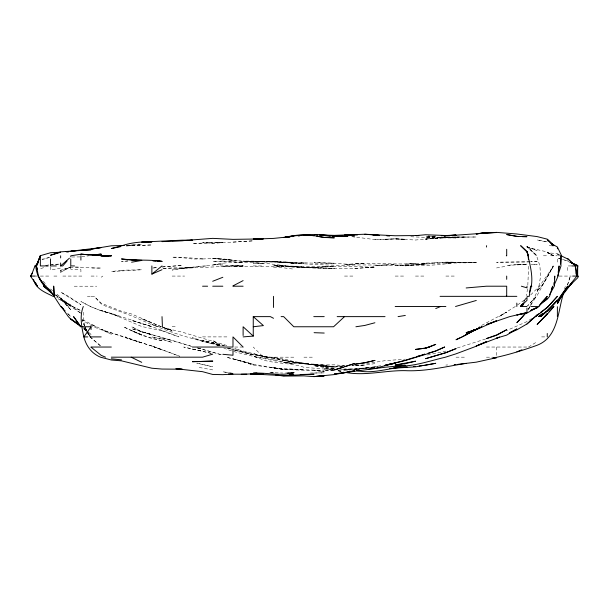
<?xml version="1.0" encoding="UTF-8"?>
<svg xmlns="http://www.w3.org/2000/svg" width="609" height="609" viewBox="0 0 609 609"><rect width="100%" height="100%" fill="white"/><g stroke="black" fill="none" stroke-linecap="round" stroke-linejoin="round"><path stroke-width="0.46" stroke-dasharray="3.04 2.28" d="M527.82 285.286L528.604 265.935M527.523 288.833L526.465 295.593M530.355 305.642L537.115 291.673L538.927 286.207L540.609 276.075L539.901 265.935L537.115 257.44L536.316 255.795L526.975 246.485L537.115 255.795L526.975 246.675L526.975 245.663M567.527 284.89L570.359 276.075L567.527 284.959L565.464 286.207L564.482 288.742M537.115 291.673L538.935 286.207M524.212 301.417L525.879 297.192M525.384 299.727L526.184 298.037M523.253 302.589L526.047 297.908M530.957 304.926L536.308 296.347L527.6 305.809L537.115 295.586L553.162 265.935C548.838 274.895 544.134 283.893 537.115 291.072L541.599 286.207L553.726 265.935L539.475 286.207L530.546 295.068M528.384 309.501L529.792 307.24M529.937 306.487L528.46 308.748L529.982 306.487M528.072 309.509L529.716 307.24M517.559 304.942L526.975 298.067M101.185 277.202L102.875 276.075M531.619 318.606L526.975 321.582L506.696 330.535M515.328 306.487L499.152 316.627L506.696 312.105L479.077 326.759M528.521 347.039L537.115 341.687M50.494 266.689L50.494 270.198L60.634 268.029L60.634 272.238L70.773 266.757M60.634 272.238L70.773 266.948L60.634 270.381C73.575 264.671 87.635 268.584 101.185 268.036L91.053 267.945M485.579 339L456.012 348.363M48.629 265.935L40.361 268.744L40.361 266.955M42.051 259.617L50.494 257.165L42.204 259.175M45.477 265.722L50.494 264.435M45.477 265.73L50.494 264.504L59.712 264.123L51.415 264.405M427.442 355.017L445.872 351.096M380.435 365.781L358.32 369.229M496.563 267.945L506.696 266.133M127.646 245.663L141.737 244.247L127.936 245.214M364.768 368.689L367.44 368.278M371.01 367.722L373.682 367.311M81.789 256.785L88.823 255.795M374.908 363.634L364.768 365.042L351.865 365.712M206.207 265.935L182.289 268.242L172.149 270.061L182.289 268.089L192.429 267.427M405.32 265.927L425.6 263.667L405.32 265.174L395.18 265.098C415.445 266.871 435.595 260.835 456.012 262.327C422.41 268.31 388.443 264.375 354.636 265.014C317.365 266.491 280.361 260.721 243.113 261.139L263.392 261.626L243.113 261.284L212.701 258.269L232.981 260.241M366.61 363.603L385.048 360.673L405.32 359.15M152.798 268.036L157.404 267.496L151.877 268.143M374.908 366.565L380.435 365.94M162.017 266.963L182.289 265.402L162.017 266.955M356.478 369.404L363.847 368.62L354.636 369.161L363.847 368.727M354.636 369.594L357.399 369.32M342.654 366.283L334.356 367.067L324.216 366.412L293.804 362.165L253.253 354.963L234.671 350.266M410.854 236.749L435.732 237.853L456.012 237.952L445.872 237.624L435.732 238.218L445.872 237.266L476.284 236.992L456.012 237.099L445.872 237.822L456.012 237.03L425.6 239.124L445.872 237.266L466.151 237.046L445.872 237.046L415.46 240.03L395.18 238.865L374.908 239.581L352.786 236.764M354.636 268.485L374.908 266.803C341.695 270.815 308.291 267.541 275.047 265.935L283.665 266.438C263.362 266.658 243.098 266.986 222.841 266.186L232.981 265.303L243.113 265.509C216.111 266.666 189.087 268.516 162.017 268.615L172.149 267.907L192.429 267.701L182.289 268.242L222.841 263.971L212.701 265.044C229.304 261.269 246.592 261.558 263.392 263.811L253.253 263.134C270.312 262.395 286.877 267.458 303.944 266.712M127.913 260.926L121.465 261.512L127.913 260.972M425.6 239.124L435.732 238.256M334.356 366.923L344.496 366.108M374.2 367.197L338.041 370.074M425.6 263.941L415.46 264.679L456.012 262.296L476.284 262.304L445.872 263.278L456.012 262.342L425.6 263.065L405.32 264.177L415.46 263.537C395.18 264.846 374.893 262.578 354.636 263.918L364.768 263.514L354.636 263.712L344.496 264.717L354.636 264.268C341.086 264.329 327.642 262.464 314.084 262.304L324.216 263.118L334.356 263.134C307.317 264.139 280.292 260.347 253.253 262.327M126.588 245.846L151.877 244.947L125.15 245.937L131.597 245.663L127.913 245.77M222.841 242.405L192.429 243.455L222.841 242.572L212.701 243.075L202.561 242.496L212.701 243.28L253.253 240.837L232.981 242.169M374.908 239.581L395.18 238.865L405.32 239.223M385.048 239.504L395.18 238.903L405.32 239.314L395.18 238.865M344.496 365.743L334.356 366.329L324.216 365.971L314.084 364.852L334.356 366.557L293.804 362.774L283.665 362.728L324.216 365.035L314.084 365.019L334.356 364.844L344.496 365.682M435.732 235.972L425.6 236.558L435.732 236.528L428.363 235.965L435.732 236.551M445.872 365.05L447.714 364.951M367.539 368.057L354.636 369.024L344.496 368.917M202.561 258.977L212.701 258.521L222.841 258.871L243.113 261.428L273.525 261.756L303.944 263.583L293.804 263.21L273.525 261.231L283.665 262.266M285.507 372.997L287.349 372.921M354.636 365.415L364.768 365.042L351.865 365.507M293.804 266.536L273.525 265.364C307.248 267.442 341.154 265.136 374.908 267.48L364.768 267.572M338.041 370.447L354.636 369.115L344.496 370.15L350.023 370.074M310.392 373.02L324.216 372.875L314.084 373.035M269.84 372.639L282.743 373.028M71.695 256.998L79.985 256.914M333.435 370.295L324.216 370.348L334.356 370.554M273.525 261.908L263.392 261.946L273.525 261.908L293.804 263.21L283.665 262.022L293.804 263.217M549.257 245.663L550.909 245.663M543.395 255.795L547.255 255.795M550.559 255.795L557.387 255.795M558.209 255.795L559.679 255.795M220.26 265.935L243.113 265.935M253.253 265.935L263.392 265.935M571.356 265.935L567.527 265.935L567.527 271.294M36.022 276.075L37.56 276.075M40.361 276.075L49.131 276.075M53.896 276.075L58.35 276.075M62.856 276.075L83.403 276.075M91.053 276.075L97.189 276.075M172.149 276.075L184.634 276.075M344.496 276.075L354.636 276.075M395.18 276.075L405.32 276.075M415.46 276.075L425.6 276.075M445.872 276.075L456.012 276.075M559.131 276.075L571.242 276.075M74.222 286.207L96.724 286.207M87.353 296.347L90.147 296.347M91.053 296.347L94.151 296.347L101.185 303.153L121.465 311.207L131.597 314.008L161.286 326.759M172.149 326.759L176.382 326.759M202.561 336.899L227.378 336.899M541.637 336.899L545.382 336.899M234.731 347.039L243.113 347.039M486.424 347.039L526.975 347.039M293.804 357.178L263.392 357.178L253.253 347.039M303.944 357.178L314.084 357.178M456.012 357.178L466.151 357.178M486.424 357.178L492.871 357.178M364.768 367.311L374.908 367.311M314.084 267.747L303.944 267.709L293.804 266.696M445.872 262.639L456.012 262.707L445.872 262.563M303.944 262.692L283.665 261.961M273.525 267.564L283.665 267.846L293.804 269.148M75.379 266.955L80.906 267.184M283.665 266.026L314.084 267.846L334.356 268.371L283.665 266.651L273.525 265.509L282.081 265.935M342.654 369.199L351.865 369.99M334.356 369.054L324.216 368.544L333.435 369.115M212.701 258.513L232.981 260.363M273.525 367.889L303.944 369.762L283.665 369.206L270.16 367.311L283.665 369.457L324.216 371.033L314.084 370.668L324.216 371.452L314.084 370.112L283.665 369.206L273.525 367.866L253.253 364.159L226.365 357.178L253.253 364.334L232.981 358.739L253.253 365.012L283.665 369.457L270.997 367.311M223.686 347.952C236.391 353.654 250.71 354.225 263.392 360.026C276.653 363.923 290.82 362.728 303.944 367.28L334.356 369.937M324.216 368.955L333.435 369.861M314.084 364.669L293.804 361.571L283.665 358.838L263.392 356.303L234.671 348.751M314.084 364.707L324.216 366.024L293.804 362.18L283.665 360.376L303.944 363.482L293.804 362.165L273.525 357.765L283.665 360.307C267.366 355.999 250.276 355.664 234.671 348.356M334.356 368.795L314.084 365.803L334.356 368.612M232.981 373.294L222.841 371.772L230.21 373.058M212.701 369.891L198.367 367.311M211.011 353.266L183.789 347.039L212.701 353.722M192.429 349.147L202.561 351.035M547.255 241.849L537.115 239.908L547.255 242.176M162.017 338.239L172.149 340.34L192.429 346.62L131.597 328.677L151.877 334.623L141.737 331.806L131.597 326.759L141.737 331.806L151.877 334.973M197.034 363.033L212.701 366.824L196.654 363.124M338.041 370.774L341.733 371.604M338.041 370.782L343.575 372.023M234.823 350.038L253.253 354.88L226.647 347.967M141.737 331.806L172.149 340.34M224.584 345.638L202.561 340.195L222.841 345.486M197.955 347.967L221.996 354.94L197.072 347.815M226.921 347.967L232.113 349.368L228.664 347.83M561.612 259.228L557.387 258.071L561.612 259.259M567.527 260.85L562.457 259.457L567.527 260.911L570.526 262.921M197.582 347.967L202.561 349.368M151.877 346.095L131.597 339.639L125.454 336.899L141.737 342.913L131.597 339.67L151.877 345.927L179.754 356.273L151.877 346.095L162.017 349.741L154.328 347.039M218.616 345.668L192.429 337.721L202.561 341.398L212.701 343.834C191.964 338.733 171.411 333.077 151.877 324.315L158.546 326.759L151.877 324.711L131.597 315.865L106.324 306.487L101.185 303.906L94.151 296.347M559.823 254.996L557.387 254.189L559.641 255.156M219.461 345.699L212.701 343.415L218.616 345.493M243.113 361.472L253.253 365.012M526.975 246.675L537.115 250.588L526.975 247.277L547.255 251.943L553.117 255.795L547.255 252.316L553.962 255.795L547.255 252.773L557.387 253.633L559.641 254.935M226.86 345.486L182.289 332.194L162.017 327.376L172.149 330.337L162.862 327.322L172.149 331.098L162.862 327.391M161.438 326.759L141.737 318.812L151.877 323.128M222.841 345.029L224.409 345.699M58.121 298.791L72.052 306.487L80.906 310.666L72.814 306.487L55.526 294.794M82.466 319.664L111.325 334.204L101.185 329.362L131.597 339.852C115.474 332.4 96.61 331.463 82.466 319.816M57.703 296.347L55.305 295L60.634 298.281M80.129 312.76L56.401 296.857M220.504 345.47L212.701 340.248L219.499 345.341M83.806 329.05L88.153 332.217M88.876 332.742L91.053 334.333L89.074 332.583M80.906 313.27L70.773 305.185L60.634 299.057L70.773 306.03L60.634 298.638L68.406 306.487L59.553 296.347L55.373 292.952M50.494 288.986L52.587 290.683M87.041 332.225L90.01 336.899L100.462 345.828M90.01 336.899L101.185 346.437M83.798 327.924L88.412 332.004M68.254 314.092L70.773 316.627L67.584 313.247M83.707 328.213L86.151 331.106M86.767 331.829L90.436 336.176M43.292 281.274L46.817 285.507M91.053 337.858L87.209 331.441M86.775 331.106L83.57 326.759L86.547 331.441M87.308 331.829L90.513 336.176M88.48 333.778L90.216 336.899L87.3 331.441M86.881 330.664L84.796 326.759L86.158 330.984M84.476 325.914L82.207 320.007L84.43 325.914M84.902 326.759L86.242 330.984M84.758 325.838L83.372 316.627L83.334 312.014M575.36 271.462L575.535 274.233M557.387 259.069L557.387 264.367M496.563 347.039L496.563 356.257M80.906 271.926L80.906 269.612L70.773 269.193L70.773 267.267M374.908 367.113L373.538 367.311L374.908 367.143M121.465 270.259L111.325 271.568L141.737 269.749L121.465 270.259M516.835 264.405L506.696 265.478L526.975 264.222L516.835 264.405M385.048 264.786L374.908 265.699L395.18 264.565L385.048 264.786M526.975 264.154L516.835 264.945L526.975 264.177M222.841 261.033L212.701 261.779L222.841 261.124L243.113 262.601L222.841 261.033M476.284 262.228L466.151 262.898L456.012 262.578L476.284 262.228M529.739 261.87L496.563 262.235L529.739 261.855M537.115 261.39L530.66 261.809L537.115 261.39M324.216 266.841L314.084 267.42L334.356 266.521L324.216 266.841M456.012 262.327L445.872 262.753L456.012 262.388M445.872 237.601L435.732 237.853L425.6 237.183L445.872 237.624M202.561 258.932L192.429 259L182.289 257.668L172.149 257.143L182.289 257.257L202.561 258.932M537.115 264.359L531.588 264.26L537.115 264.359M273.525 372.936L269.84 372.86L273.525 372.936M314.084 364.144L303.944 363.626L334.356 367.311L314.084 364.342L324.216 366.412L314.084 364.144M243.113 266.59L232.981 265.988L243.113 266.59M354.636 236.893L351.865 236.726L354.636 236.931M273.525 359.645L257.782 357.178L273.525 360.68L293.804 363.954L273.525 359.645M257.127 357.178L253.253 356.448L257.127 357.178M162.017 330.786L141.737 326.515L111.325 313.528L119.189 316.627L101.185 310.384L111.325 313.939L101.185 310.773L91.053 306.814L80.906 301.539L91.053 306.753L101.185 310.773L111.325 313.399L151.877 326.759L131.597 320.433L151.877 326.561L178.955 336.899L162.017 330.786M267.595 357.178L253.253 353.662L267.595 357.178M162.017 340.667C148.383 338.589 135.624 333.054 123.467 326.759L141.737 335.072L131.597 330.717L147.644 336.899L162.017 340.667M162.017 339.122L151.877 336.899L162.017 339.213L172.149 342.524L162.017 339.122M219.461 345.516L212.701 342.601L219.461 345.554M95.849 326.759L91.053 324.559L95.826 326.759M68.436 296.347L60.634 292.038L80.906 304.713L68.436 296.347M70.773 309.737L60.634 298.768L70.773 309.737M86.767 330.664L84.567 326.759L86.737 330.664"/><path stroke-width="0.91" d="M577.667 266.064L577.218 276.075L577.667 276.075L577.667 265.935L570.907 262.54L577.667 265.935M553.855 284.365L554.068 282.523M554.479 278.838L554.784 276.075L554.335 286.207L549.493 294.786M560.615 264.093L561.612 255.795L557.387 246.972L552.234 244.133M558.171 272.383L559.1 265.935L558.118 276.075L554.03 285.393M83.296 306.487C79.391 316.391 81.659 326.888 83.829 336.899C86.212 345.996 91.601 353.502 100.462 357.178L111.325 360.003L121.465 360.84L151.877 368.217L162.017 369.062L182.289 369.206L176.762 368.719M563.614 292.967C557.677 311.252 558.613 336.914 537.115 345.273C522.697 350.396 507.83 355.085 492.871 358.107L496.563 357.704L476.284 362.157L457.854 364.357M557.638 276.075L560.988 265.935L560.493 255.795L561.612 255.795M54.231 296.347L53.699 286.207L54.231 296.347L50.494 290.493L45.705 286.207L40.361 279.63L38.451 276.075L36.388 265.935L40.255 255.795M529.624 292.122C534.717 279.615 529.792 264.192 526.975 251.502L520.649 245.663L526.975 251.936L528.277 255.795M31.044 276.075L34.987 265.935L37.674 263.918M37.385 269.315L36.388 265.935L40.361 255.795L40.361 265.935L45.249 265.935M526.975 306.487L522.202 306.487L523.207 303.952M34.987 265.935L36.388 265.935L40.361 255.795M551.312 289.587L552.668 286.207L549.577 296.347L547.255 299.24L540.739 303.899M522.202 306.487L523.793 303.107M560.211 297.976L557.387 303.663L561.643 296.347L557.387 301.836L572.201 282.591L569.072 286.207L577.667 277.826L578.55 276.075M36.327 265.935L38.123 262.776M522.324 304.15L520.923 306.487L523.123 303.457M37.819 262.776L35.786 265.935C36.532 278.092 44.83 288.278 54.216 295.281M35.322 282.31L37.415 286.207L30.45 276.075L32.475 272.954M81.834 326.759L91.053 326.759L83.829 336.899L87.78 336.899M525.932 312.417L522.796 316.627L516.835 322.663L526.404 312.455M544.941 316.627L547.255 313.65L537.115 324.49L547.255 314.252L553.946 306.487L549.074 311.694M522.042 304.409L520.398 306.487L526.975 300.389L526.975 297.085M530.355 310.605L537.115 307.88L538.919 306.487L547.255 296.347L541.614 302.429M37.385 263.811L35.604 265.935L37.644 264.207M526.975 323.973L537.115 314.982L526.975 323.973L516.835 329.857L509.231 333.108M67.066 261.025L62.742 265.935L60.634 265.935L60.634 262.974M547.255 307.598L557.387 296.347L547.255 307.598L535.714 316.627M542.748 313.62L539.528 316.627L543.038 313.544M344.496 316.627L333.58 326.759L293.804 326.759L283.665 316.627L281.107 316.627M539.193 305.292L547.255 298.113L540.739 303.495M60.634 265.935L69.418 258.193M151.877 265.935L151.877 274.103L162.017 265.935M542.954 313.239L538.653 316.627L547.255 311.169L551.99 306.487L557.387 300.085L547.255 311.016L540.8 316.627L557.387 300.564L567.527 286.375L560.767 296.347L576.89 276.075L575.398 265.935L567.527 258.482L575.376 265.935L576.89 276.075L572.65 276.075M548.382 306.487L540.739 312.28M537.115 315.02L539.285 313.376M470.049 332.339L462.223 336.899M471.61 331.349L473.947 329.872L466.151 334.684L479.999 327.528L466.151 334.204L481.894 326.759L477.091 328.959M473.947 330.002L466.151 334.927L456.012 339.738L461.447 337.257M232.981 285.887L243.113 280.62M510.076 332.445L516.835 328.944L506.696 335.11L496.563 338.117L499.449 337.142M506.696 295.867L505.66 296.347L440.063 296.347M531.2 310.05L537.115 307.37L526.975 313.095L516.835 314.982L526.975 312.584L526.975 308.101M151.877 274.103L162.017 269.703M435.732 308.557L440.65 306.487M429.36 347.039L435.732 344.374L425.6 348.104L415.46 349.444L425.6 348.112L429.36 347.039L425.6 348.104M499.449 337.203L476.284 345.988L486.424 341.702L474.129 347.039L456.012 353.829L445.499 357.178C428.949 361.015 412.407 367.212 395.18 366.017L405.32 365.278L385.048 367.25L334.356 373.926L344.496 372.837L354.636 370.729L334.356 374.573L320.532 375.951M516.835 351.835L521.905 349.794M212.701 281.267L222.841 277.27M490.306 337.188L486.424 338.604L496.563 335.293L506.696 329.72L496.563 334.973L491.082 336.899M455.54 306.487L476.284 300.465M476.284 329.324L466.151 332.666L476.284 329.629L496.563 320.776L486.424 324.597L509.71 316.627L526.975 312.584M344.496 366.778L354.636 363.497L334.356 369.929L343.248 367.311M420.53 355.481L416.305 356.813L424.755 354.149L422.22 354.948M406.218 359.98L415.224 357.178M212.701 354.156L202.561 357.178L111.325 357.178M40.361 255.704L50.494 252.743L60.634 252.217M59.789 252.552L50.494 255.247L60.634 251.86L91.053 249.766L78.142 250.596M428.135 353.159L435.732 351.005L444.593 347.039L435.732 351.005L425.6 354.392L405.32 360.513L385.048 365.293L395.18 363.071L386.89 364.761M374.908 322.755L364.768 325.45L355.907 326.759M405.32 360.262L374.908 368.407L368.46 368.94M385.048 365.423L395.18 363.314M120.544 246.675L111.325 248.533L121.465 245.907C131.217 242.443 141.593 241.606 151.877 241.971L141.737 242.055L182.289 240.167L192.429 240.174L190.587 240.266M131.597 262.213L141.737 260.431M313.323 235.523L324.216 237.365L334.356 237.822L324.216 237.495L316.847 236.269M398.073 316.627L405.32 315.447M255.095 239.071L253.253 239.109L273.525 238.408L290.12 236.718L285.507 237.236C301.645 233.399 318.058 234.199 334.356 236.216L332.514 236.094M407.162 366.907C390.133 367.242 373.515 374.573 356.478 370.516M466.151 363.352C445.925 366.519 425.988 371.604 405.32 370.66C385.33 370.257 365.21 376.202 345.417 372.388M285.507 237.145L293.804 235.934M466.151 287.958L486.424 286.207L506.696 286.207L506.696 296.347L516.835 296.347M94.738 254.836L101.185 254.082L93.816 254.92M253.253 326.759L263.392 325.594L253.253 316.627L253.253 336.084L243.113 336.899M290.12 236.817L283.665 237.495C293.69 235.782 303.929 234.298 314.084 235.812M291.962 236.619L293.804 236.429M298.144 235.972L299.879 235.79M416.876 235.523L425.6 234.747L446.085 235.523M445.872 235.896L444.03 236.01L496.563 232.364L516.835 233.993L537.115 236.581L547.255 239.154L553.528 245.663L551.685 245.663M289.199 373.028L287.349 373.195L293.804 372.67C280.437 376.4 266.795 372.365 253.253 373.188L256.937 372.99M419.144 365.963L421.908 365.72M423.757 365.552L435.732 363.299L415.46 366.854L389.653 368.453M76.3 250.756L70.773 251.22L101.185 247.574L91.053 249.165L111.325 245.792L124.266 245.465M162.017 241.636L187.816 240.403M67.081 251.814L68.931 251.669L66.16 251.837M95.659 254.874L101.185 254.448L91.053 254.889L80.906 254.204L70.811 255.795L70.773 256.823M449.503 235.523L456.012 235.021L441.266 235.767M413.618 366.428L415.46 366.291M415.46 235.523L418.825 235.523L395.18 235.752L364.768 234.229L334.356 235.378L319.611 234.914M454.169 364.601L456.012 364.502M246.805 374.231L230.21 374.185M300.252 374.52L314.084 374.147L283.665 375.639L253.253 374.033L263.392 373.797L250.489 373.972M393.338 368.049L395.18 367.996M256.937 239.032L263.392 238.895L232.981 239.367L212.701 238.363L182.289 240.677L172.149 240.776M320.532 375.89L324.216 375.837L314.084 376.56L324.216 375.654L314.084 376.636L303.944 375.882L283.665 376.096L275.375 374.824M137.132 260.386L121.465 258.947C134.924 261.048 148.611 259.107 162.017 261.505L157.404 261.124M324.216 316.627L313.764 316.627M108.912 255.795L100.637 255.795M445.872 235.523L456.012 235.523M486.629 245.663L486.424 247.056M111.325 255.795L101.185 255.795L111.325 255.826L103.302 255.795L80.906 254.204L89.203 254.844M506.307 255.795L506.696 255.795L506.696 249.287M528.467 255.795L526.975 251.502M56.302 265.935L50.494 265.935L50.494 258.878M74.534 265.935L70.773 265.935L70.773 258.886M571.813 265.935L578.01 265.935M30.45 276.075L35.314 276.075M202.561 286.207L207.616 286.207M212.701 286.207L222.841 286.207M232.981 286.207L243.113 286.207M531.878 286.207L530.553 286.207L529.267 296.347L527.188 296.347M395.18 306.487L445.872 306.487M530.865 306.487L537.115 306.487M537.8 306.487L538.919 306.487M162.017 316.627L162.42 326.759M253.253 316.627L270.366 316.627L273.525 318.294M337.158 316.627L385.048 316.627M91.053 336.899L101.185 336.899M91.053 347.039L111.325 347.039M192.429 347.039L232.981 347.039L232.981 336.899L243.113 347.039M518.678 236.596L506.696 234.556L516.835 236.444L526.975 236.688L522.37 236.635M308.283 235.462L311.762 235.523M250.489 374.063L263.392 373.576L241.271 374.223M373.066 235.325L374.908 235.356M228.367 373.964L232.981 374.055L222.841 374.664L212.701 374.451L202.561 371.68L175.841 368.719M157.404 261.2L162.017 261.322L152.798 260.736L155.561 260.972M357.399 234.983L344.496 235.097L354.636 234.929L344.496 236.246L332.575 236.201M314.084 332.681L324.216 333.054M131.597 259.853L141.737 260.294M386.89 235.828L389.653 235.995M347.259 236.444L319.611 234.998M364.768 234.229L379.506 235.409L374.908 234.868M330.672 235.965L324.216 235.523L329.911 235.972M92.796 255.133L97.151 255.506M317.769 234.754L315.005 234.518L317.769 234.815M222.841 354.301L232.981 355.237L232.981 348.873M111.325 358.792L121.465 359.866M521.373 286.207L526.975 287.844L526.975 286.207M105.517 357.178L101.185 355.344L91.053 347.206M570.907 262.41L577.667 265.463M141.737 362.34L131.186 357.178M53.105 296.347C45.294 292.434 35.687 289.001 33.525 279.455M561.14 255.795L567.527 258.901M551.137 243.592L554.243 245.663L547.255 239.527L553.528 245.663M78.569 324.384L70.773 319.192L68.322 316.627L61.197 306.487L63.115 308.512M76.232 322.74L70.773 319.009L80.906 326.759L73.575 316.627L80.731 326.759M47.692 289.191L43.49 286.207L50.494 291.84L44.761 286.207L40.849 280.513M253.253 336.084L243.113 326.759L243.113 335.521M65.117 310.925L60.634 306.403L54.102 296.347M39.654 278.313L40.361 279.797M528.308 256.716L528.391 259.487M557.387 247.46L557.387 248.83M557.387 306.73L557.387 316.627M547.255 333.45L547.255 336.899M516.835 303.099L516.835 306.487M506.696 276.075L506.696 279.333M273.525 296.347L273.525 307.476M91.053 326.759L91.053 329.568M80.906 255.795L80.906 260.104M60.634 255.795L60.634 257.927M477.814 328.563L476.284 329.469L477.814 328.571M456.012 348.607L445.872 352.725L425.6 358.686L445.872 352.634L456.012 348.607M415.46 361.213L405.32 363.642L395.18 365.027L415.46 361.213M374.908 360.406L364.768 362.789L354.636 364.258L364.768 362.774L374.908 360.406M486.424 232.471L476.284 233.848L486.424 232.783L476.284 233.765L496.563 232.524L486.424 232.471M293.804 372.624L291.041 372.868L293.804 372.67M212.701 361.122L192.429 361.685L212.701 361.122M314.084 235.523L303.944 235.531L314.084 235.523M293.804 375.136L289.199 374.954L293.804 375.136M347.259 236.391L344.496 236.201L347.259 236.399M575.467 268.698L575.398 265.935L575.459 268.698"/></g></svg>
